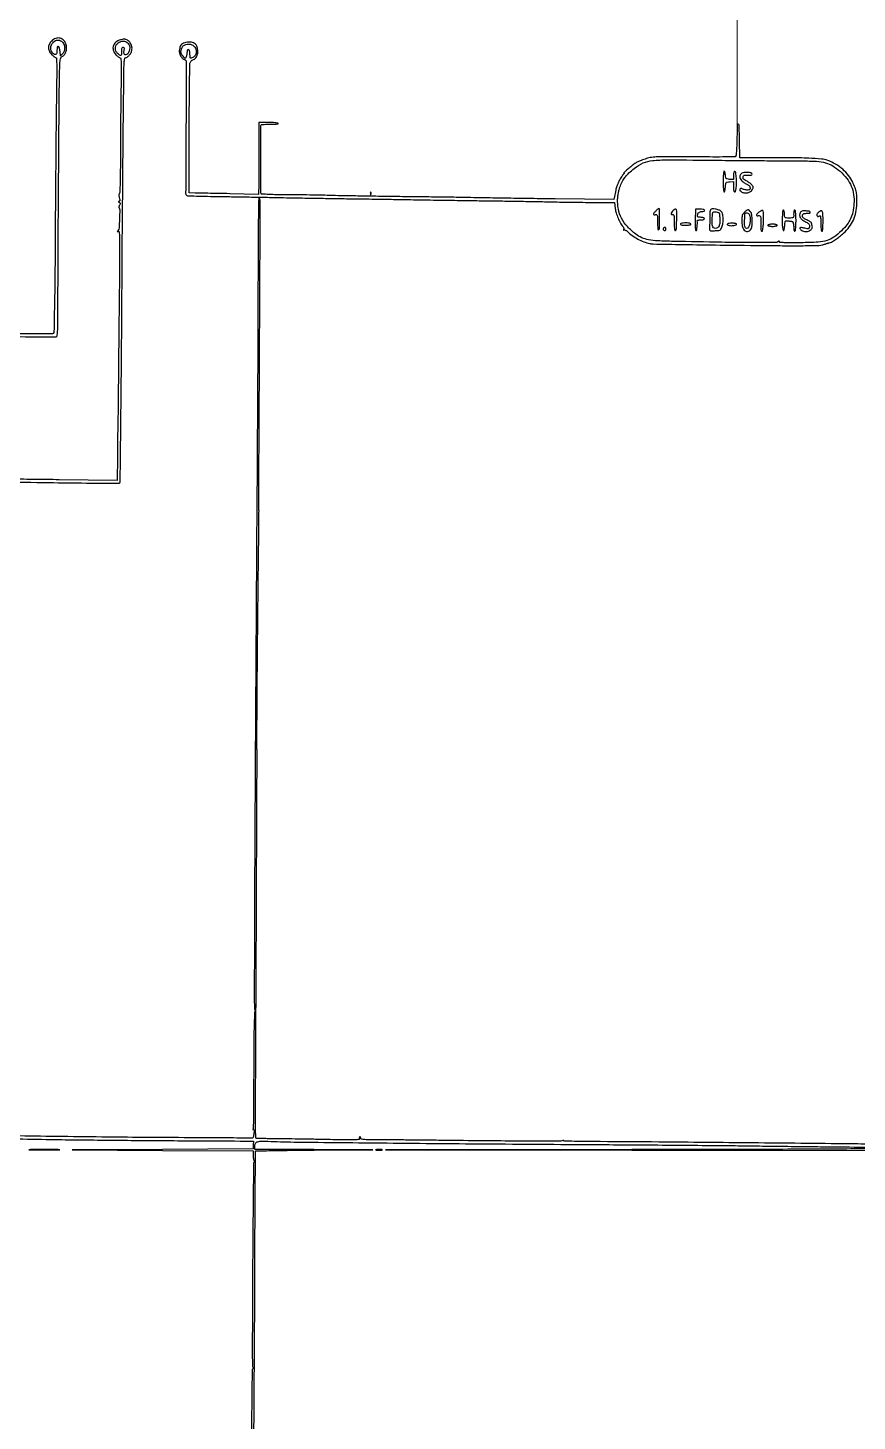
# Model space of a CAD drawing. Header units: millimetres. Extents: x 2712 to 3553, y 1367 to 1961.
# Drawn here: x 3042.1 to 3155.6, y 1588.8 to 1779.6 of the extents above; entities that cross this region are included whole.
import ezdxf

# ---------------------------------------------------------------- set-up
doc = ezdxf.new("R2010")
doc.units = ezdxf.units.MM

msp = doc.modelspace()

# ---------------------------------------------------------------- linework, layer by layer
at = {"lineweight": 15}
msp.add_line((3139.2, 1766.36), (3139.2, 1912.49), dxfattribs=at)
for points in [[(3157.65, 1626.74, 0.005226), (3154.56, 1626.8, 0.000148), (3141.27, 1626.93, 0.000324), (3128.48, 1627.05, 0.001201), (3120.42, 1627.1, -0.002182), (3118.52, 1627.11, -0.003637), (3116.92, 1627.14, -0.000533), (3115.51, 1627.18, -0.405681), (3115.47, 1627.23, 0.163074), (3115.45, 1627.27, 0.190709), (3115.42, 1627.28, 0.123978), (3115.38, 1627.28, 0.057648), (3115.32, 1627.25, -0.139073), (3115.06, 1627.18, -0.000257), (3110.48, 1627.18, -0.001989), (3105.61, 1627.2, -0.001656), (3100.43, 1627.26, 0.000923), (3098.29, 1627.28, 0.000627), (3095.85, 1627.31, 0.000632), (3093.49, 1627.33, 0.001268), (3091.63, 1627.33, -0.001545), (3089.43, 1627.34, -0.011672), (3088.39, 1627.37, -0.016566), (3087.78, 1627.43, -0.379457), (3087.68, 1627.55, 0.064132), (3087.67, 1627.63, 0.081911), (3087.64, 1627.69, 0.098661), (3087.59, 1627.74, 0.149687), (3087.54, 1627.75, 0.196787), (3087.49, 1627.74, 0.143828), (3087.47, 1627.69, 0.094997), (3087.46, 1627.62, 0.052485), (3087.49, 1627.53, -0.490265), (3087.41, 1627.4, -0.02121), (3086.79, 1627.35, -0.010827), (3085.62, 1627.34, -0.001021), (3082.74, 1627.39, 0.000404), (3080.73, 1627.43, 0.000382), (3078.68, 1627.46, 0.00038), (3076.87, 1627.48, 0.001341), (3075.7, 1627.5, -0.002051), (3074.85, 1627.51, -0.00311), (3074.1, 1627.53, -0.001181), (3073.46, 1627.55, -0.075689), (3073.35, 1627.57, -0.307953), (3073.29, 1627.65, -0.002572), (3073.26, 1628.56, -0.006853), (3073.24, 1629.71, -0.002757), (3073.24, 1631.28, 0.000894), (3073.26, 1633.68, 0.000068), (3073.29, 1640.15, 0.000094), (3073.33, 1647.87, 0.000071), (3073.37, 1656.33, -0.000026), (3073.4, 1664.62, -0.000039), (3073.43, 1671.82, -0.000014), (3073.46, 1678.04, -0.001004), (3073.47, 1679.06, 0.002231), (3073.47, 1679.61, 0.002459), (3073.47, 1680.14, 0.002287), (3073.46, 1680.6, 0.012537), (3073.45, 1680.84, -0.019255), (3073.43, 1681.54, -0.000086), (3073.48, 1688.96, -0.000443), (3073.55, 1696.97, -0.000367), (3073.64, 1705.5, 0.000094), (3073.68, 1708.57, 0.000152), (3073.7, 1711.17, 0.000017), (3073.73, 1713.5, 0.01376), (3073.72, 1713.62, -0.011312), (3073.7, 1714.62, -0.000678), (3073.71, 1717.64, -0.000695), (3073.73, 1722.13, -0.000167), (3073.77, 1729.58, 0.000317), (3073.82, 1738.74, 0.000383), (3073.86, 1747.33, 0.000079), (3073.89, 1755.26, 0.015645), (3073.87, 1756.05, 0.044553), (3073.85, 1756.15, 0.062137), (3073.82, 1756.23, 0.079223), (3073.78, 1756.28, 0.194645), (3073.74, 1756.3, 0.407835), (3073.69, 1756.26, 0.000323), (3073.65, 1754.41, 0.002831), (3073.62, 1752.33, 0.001697), (3073.6, 1749.85, -0.000004), (3073.59, 1745.12, -0.000017), (3073.58, 1742.37, -0.000022), (3073.58, 1740, -0.00001), (3073.57, 1736.92, -0.000651), (3073.56, 1735.07, -0.000116), (3073.54, 1731.62, -0.000125), (3073.52, 1727.57, -0.000113), (3073.49, 1723.38, 0.000059), (3073.3, 1693.75, 0.00019), (3073.18, 1674, 0.000154), (3073.11, 1659.95, 0.00311), (3073.11, 1655.69, -0.002615), (3073.11, 1654.73, -0.000666), (3073.11, 1653.17, -0.000679), (3073.09, 1651.4, -0.000688), (3073.08, 1649.63, 0.002406), (3073.06, 1647.78, 0.00581), (3073.08, 1646.42, 0.002703), (3073.11, 1645.35, 0.163591), (3073.17, 1645.18, -0.04089), (3073.22, 1645.11, -0.101746), (3073.24, 1645.05, -0.208068), (3073.23, 1645.01, -0.218921), (3073.19, 1645, 0.395966), (3073.14, 1644.95, 0.001999), (3073.1, 1644.19, 0.00707), (3073.06, 1643.31, 0.004247), (3073.04, 1642.26, 0.000282), (3073.01, 1638.96, 0.000615), (3073, 1636.44, 0.00074), (3072.99, 1634.23, 0.00069), (3072.98, 1631.97, -0.002311), (3072.98, 1630.82, -0.00363), (3072.96, 1629.83, -0.000999), (3072.94, 1628.97, -0.132233), (3072.91, 1628.87, 0.076656), (3072.89, 1628.83, 0.154062), (3072.89, 1628.79, 0.186345), (3072.92, 1628.76, 0.118038), (3072.96, 1628.75, -0.422433), (3073.06, 1628.65, -0.025998), (3073.02, 1628.18, -0.02505), (3072.93, 1627.71, -0.328169), (3072.8, 1627.6, -0.018872), (3072.53, 1627.59, -0.000053), (3068.89, 1627.61, -0.000269), (3064.31, 1627.64, -0.000098), (3057.82, 1627.68, -0.000953), (3052.19, 1627.73, -0.000711), (3045.98, 1627.81, -0.00071), (3040.2, 1627.89, -0.001904)], [(3038.77, 1737.36, 0.0002), (3044.78, 1737.32, 0.010497), (3045.94, 1737.34, 0.361491), (3046.08, 1737.47, 0.022807), (3046.15, 1738.06, 0.01195), (3046.18, 1739.17, 0.001141), (3046.2, 1741.87, -0.000595), (3046.23, 1750.1, -0.000337), (3046.3, 1760.07, -0.000202), (3046.37, 1769.63, -0.003313), (3046.41, 1772.83, -0.001784), (3046.46, 1774.58, -0.023868), (3046.51, 1775.23, -0.077195), (3046.6, 1775.55, -0.198714), (3046.77, 1775.71, 0.141693), (3047.07, 1775.93, 0.078694), (3047.29, 1776.33, 0.07202), (3047.39, 1776.82, 0.08046), (3047.33, 1777.3, 0.111083), (3047.02, 1777.89, 0.150525), (3046.51, 1778.21, 0.1511), (3045.9, 1778.19, 0.112167), (3045.34, 1777.83, 0.083946), (3045.01, 1777.37, 0.116589), (3044.9, 1776.89, 0.117052), (3045.03, 1776.4, 0.085075), (3045.36, 1775.96, 0.014615), (3045.54, 1775.8, 0.018989), (3045.72, 1775.66, 0.016909), (3045.87, 1775.56, 0.138201), (3045.95, 1775.54, -0.408739), (3046.01, 1775.48, -0.001653), (3046.03, 1774.36, -0.005534), (3046.03, 1772.94, -0.002096), (3046, 1770.95, 0.001815), (3045.97, 1768.42, 0.000414), (3045.92, 1764.14, 0.000429), (3045.88, 1759.21, 0.000417), (3045.84, 1754.24, -0.000645), (3045.79, 1746.48, -0.002439), (3045.72, 1741.63, -0.000609), (3045.65, 1738.03, -0.193768), (3045.54, 1737.78, -0.199684), (3045.4, 1737.72, -0.000074), (3039.6, 1737.74, -0.001345)], [(3038.37, 1717.47, 0.000898), (3044.93, 1717.36, 0.001824), (3050.09, 1717.3, 0.000175), (3054.51, 1717.27, 0.267331), (3054.65, 1717.34, 0.13095), (3054.72, 1717.58, 0.000065), (3054.81, 1725.54, 0.000926), (3054.9, 1734.21, 0.000624), (3054.97, 1744.12, -0.000434), (3055.01, 1750.91, -0.000323), (3055.08, 1758.41, -0.000313), (3055.15, 1766.18, -0.000333), (3055.23, 1773.8, -0.00474), (3055.25, 1774.67, -0.021876), (3055.29, 1775.17, -0.034361), (3055.34, 1775.47, -0.341292), (3055.44, 1775.54, 0.116591), (3055.53, 1775.56, 0.028367), (3055.67, 1775.64, 0.027551), (3055.83, 1775.76, 0.024384), (3055.97, 1775.89, 0.105163), (3056.25, 1776.32, 0.09733), (3056.34, 1776.84, 0.097077), (3056.23, 1777.35, 0.103992), (3055.93, 1777.77, 0.032547), (3055.7, 1777.96, 0.085576), (3055.51, 1778.05, 0.081056), (3055.29, 1778.08, 0.027118), (3054.97, 1778.04, 0.105368), (3054.24, 1777.76, 0.154568), (3053.81, 1777.24, 0.165201), (3053.77, 1776.58, 0.123214), (3054.13, 1775.95, 0.022161), (3054.3, 1775.79, 0.026252), (3054.46, 1775.66, 0.026529), (3054.62, 1775.57, 0.127461), (3054.71, 1775.54, -0.394998), (3054.82, 1775.44, -0.009651), (3054.85, 1774.72, -0.00961), (3054.86, 1773.56, -0.001557), (3054.83, 1771.3, 0.001393), (3054.8, 1769.32, 0.000719), (3054.78, 1766.84, 0.000715), (3054.76, 1764.3, 0.001083), (3054.75, 1762.08, -0.002334), (3054.74, 1760.11, -0.004084), (3054.71, 1758.48, -0.001103), (3054.66, 1757.09, -0.166786), (3054.61, 1756.94, 0.122407), (3054.56, 1756.84, 0.050344), (3054.55, 1756.7, 0.042227), (3054.56, 1756.52, 0.028709), (3054.61, 1756.33, -0.018321), (3054.66, 1756.11, -0.072794), (3054.67, 1755.98, -0.162395), (3054.63, 1755.9, -0.210328), (3054.57, 1755.87, 0.061031), (3054.51, 1755.86, 0.396438), (3054.49, 1755.84, 0.181814), (3054.51, 1755.8, 0.022719), (3054.59, 1755.75, -0.08046), (3054.68, 1755.67, -0.147356), (3054.71, 1755.59, -0.112165), (3054.7, 1755.49, -0.036072), (3054.63, 1755.34, 0.030731), (3054.58, 1755.23, 0.041728), (3054.55, 1755.12, 0.047789), (3054.54, 1755.03, 0.201691), (3054.56, 1754.98, -0.203762), (3054.66, 1754.72, -0.005348), (3054.63, 1753.47, -0.006351), (3054.56, 1752.23, -0.154982), (3054.44, 1751.91, 0.005351), (3054.34, 1751.79, 0.164627), (3054.33, 1751.75, 0.56596), (3054.34, 1751.74, 0.014538), (3054.43, 1751.79, -0.473498), (3054.54, 1751.76, -0.067897), (3054.6, 1751.5, -0.015259), (3054.62, 1750.88, -0.000869), (3054.64, 1748.96, -0.004313), (3054.64, 1747.32, -0.000059), (3054.53, 1737.33, -0.000074), (3054.43, 1727.48, -0.003367), (3054.4, 1725.45, 0.002516), (3054.38, 1724.69, 0.000694), (3054.37, 1723.5, 0.000701), (3054.35, 1722.16, 0.000733), (3054.35, 1720.83), (3054.33, 1717.64), (3046.38, 1717.75, 0.000189), (3043.13, 1717.79, 0.000197), (3039.92, 1717.83, 0.000189)], [(3039.48, 1627.51, -0.000197), (3044.57, 1627.41, 0.002853), (3048.04, 1627.36, 0.000293), (3056.24, 1627.28, 0.000401), (3064.71, 1627.22, 0.000893), (3071.17, 1627.19), (3072.97, 1627.18), (3072.95, 1626.65), (3072.93, 1626.12), (3060.53, 1626.04), (3048.13, 1625.97), (3060.53, 1625.9), (3072.93, 1625.83), (3072.93, 1625.26, 0.01645), (3072.93, 1625.03, 0.01868), (3072.96, 1624.81, 0.018184), (3072.99, 1624.63, 0.091192), (3073.03, 1624.53, -0.064003), (3073.06, 1624.47, -0.069726), (3073.07, 1624.39, -0.078629), (3073.07, 1624.33, -0.129315), (3073.04, 1624.28, 0.196198), (3072.98, 1624.15, 0.000031), (3072.9, 1615.98, 0.000744), (3072.84, 1608.82, 0.004256), (3072.84, 1605.02, -0.000471), (3072.84, 1604.68, -0.00056), (3072.85, 1604.36, -0.000484), (3072.85, 1604.08, -0.003641), (3072.85, 1603.96, -0.000069), (3072.84, 1603.79, -0.000001), (3072.83, 1602.74, -0.000002), (3072.82, 1601.52, -0.000002), (3072.8, 1600.11, 0.00321), (3072.8, 1598.7, 0.004841), (3072.81, 1597.47, 0.002029), (3072.84, 1596.42, 0.107095), (3072.88, 1596.22, -0.036646), (3072.93, 1596.12, -0.093293), (3072.94, 1596.04, -0.173963), (3072.91, 1595.99, -0.207674), (3072.87, 1595.97, 0.407236), (3072.8, 1595.91, 0.00063), (3072.76, 1594.14, 0.003514), (3072.73, 1591.97, 0.001449), (3072.72, 1589.03, -0.000203), (3072.72, 1586.04, -0.000159)], [(3029.33, 1595.51, 0.000011), (3029.46, 1605.79, 0.000281)], [(3158.44, 1626.12, -0.000034), (3150.01, 1626.07, -0.000778), (3139.62, 1626.03, -0.000276), (3124.77, 1626.01), (3091.03, 1625.97), (3124.77, 1625.94), (3158.51, 1625.9)], [(3073, 1581.2, -0.000205), (3073.04, 1588.13, -0.000267), (3073.08, 1594.48, 0.000119), (3073.12, 1600.18, 0.000178), (3073.15, 1605.16, 0.000071), (3073.17, 1609.43, 0.004014), (3073.17, 1610.23, -0.003907), (3073.16, 1612.52, -0.000306), (3073.2, 1618.62, -0.000059), (3073.24, 1625.35, -0.026236), (3073.27, 1625.79, -0.376586), (3073.32, 1625.84, -0.000171), (3075.63, 1625.88, -0.002055), (3078.22, 1625.92, -0.001235), (3081.3, 1625.94), (3089.31, 1625.98), (3081.23, 1626.01), (3073.14, 1626.04), (3073.14, 1626.45, -0.13049), (3073.25, 1626.87, -0.202251), (3073.54, 1627.09, -0.066594), (3074.16, 1627.17, -0.00612), (3075.73, 1627.13, 0.006547), (3079.46, 1627.04, 0.000306), (3092.08, 1626.91, 0.000528), (3106.53, 1626.79, 0.00046), (3121.67, 1626.69, -0.00035), (3126.45, 1626.66, -0.000297), (3131.5, 1626.62, -0.000299), (3136.11, 1626.58, -0.000837), (3139.34, 1626.55, 0.000242), (3142.25, 1626.51, 0.000145), (3145.71, 1626.47, 0.000145), (3149.16, 1626.43, 0.000251), (3152.02, 1626.4, -0.00009), (3157.13, 1626.35, -0.005863)]]:
    msp.add_lwpolyline(points, format="xyb")
for points in [[(3045.52, 1777.63, -0.142434), (3046.02, 1777.93, -0.172536), (3046.55, 1777.88, -0.161851), (3046.96, 1777.5, -0.124696), (3047.12, 1776.9, -0.046166), (3047.1, 1776.68, -0.038108), (3047.04, 1776.46, -0.039103), (3046.95, 1776.26, -0.059949), (3046.84, 1776.1), (3046.56, 1775.79), (3046.49, 1776.4, 0.032832), (3046.4, 1776.91, 0.25355), (3046.24, 1777.08, 0.460464), (3046.1, 1777, 0.043758), (3046.06, 1776.55, -0.03637), (3046.03, 1776.16, -0.228397), (3045.92, 1776, -0.27364), (3045.75, 1776, -0.048627), (3045.47, 1776.21, -0.127199), (3045.27, 1776.5, -0.09115), (3045.22, 1776.89, -0.085875), (3045.3, 1777.3, -0.094553)], [(3054.35, 1777.49, -0.141453), (3054.86, 1777.79, -0.150868), (3055.43, 1777.76, -0.156173), (3055.87, 1777.42, -0.152843), (3056.04, 1776.89, -0.087474), (3055.96, 1776.47, -0.08324), (3055.75, 1776.1, -0.138616), (3055.5, 1775.92, -0.347482), (3055.31, 1775.99, -0.089191), (3055.27, 1776.09, -0.035657), (3055.24, 1776.24, -0.033863), (3055.24, 1776.41, -0.036262), (3055.27, 1776.58, 0.026148), (3055.3, 1776.77, 0.11344), (3055.28, 1776.88, 0.198657), (3055.22, 1776.94, 0.109697), (3055.12, 1776.97, 0.159774), (3055.02, 1776.93, 0.141174), (3054.95, 1776.84, 0.074516), (3054.91, 1776.67, 0.019641), (3054.9, 1776.4, -0.017096), (3054.88, 1775.98, -0.266687), (3054.81, 1775.86, -0.291872), (3054.67, 1775.88, -0.019549), (3054.37, 1776.14, -0.089754), (3054.14, 1776.45, -0.111412), (3054.06, 1776.8, -0.109231), (3054.13, 1777.16, -0.083625)], [(3062.94, 1775.88, 0.042728), (3063.04, 1775.7, 0.038756), (3063.17, 1775.53, 0.040951), (3063.31, 1775.4, 0.090978), (3063.44, 1775.33, -0.047264), (3063.55, 1775.28, -0.053715), (3063.65, 1775.22, -0.061372), (3063.72, 1775.14, -0.143082), (3063.74, 1775.07, -0.012267), (3063.76, 1774.44, -0.000037), (3063.73, 1766.29, -0.000051), (3063.71, 1758.25, -0.008714), (3063.69, 1757.39, 0.013024), (3063.68, 1757.01, 0.074554), (3063.72, 1756.81, 0.156082), (3063.79, 1756.7, 0.123561), (3063.93, 1756.65, 0.03092), (3064.13, 1756.63, 0.000343), (3065.5, 1756.6, 0.001068), (3067.09, 1756.56, 0.000695), (3068.91, 1756.53, -0.000354), (3070.97, 1756.5, -0.00026), (3073.26, 1756.46, -0.000262), (3075.42, 1756.42, -0.000585), (3077.06, 1756.38, 0.001005), (3078.77, 1756.35, 0.000369), (3081.19, 1756.31, 0.000366), (3083.83, 1756.27, 0.000439), (3086.32, 1756.23, -0.000258), (3088.83, 1756.2, -0.000208), (3091.52, 1756.16, -0.00021), (3094, 1756.12, -0.00054), (3095.8, 1756.09, 0.000544), (3097.61, 1756.06, 0.000205), (3100.15, 1756.02, 0.000203), (3102.91, 1755.98, 0.000247), (3105.49, 1755.95, -0.000486), (3108.01, 1755.91, -0.000465), (3110.56, 1755.87, -0.00046), (3112.82, 1755.83, -0.001667), (3114.25, 1755.8, 0.002048), (3115.49, 1755.77, 0.001196), (3116.97, 1755.75, 0.001196), (3118.45, 1755.74, 0.002029), (3119.69, 1755.73), (3122.41, 1755.73), (3122.51, 1754.9, 0.044148), (3122.63, 1754.28, 0.027408), (3122.89, 1753.57, 0.027562), (3123.21, 1752.91, 0.052519), (3123.55, 1752.43, -0.057123), (3123.62, 1752.32, -0.061681), (3123.67, 1752.21, -0.06958), (3123.68, 1752.1, -0.13071), (3123.65, 1752.01, 0.024631), (3123.61, 1751.94, 0.271905), (3123.62, 1751.91, 0.361199), (3123.64, 1751.91, 0.032769), (3123.7, 1751.94, -0.160952), (3123.79, 1751.96, -0.066324), (3123.9, 1751.93, -0.056221), (3124.02, 1751.87, -0.046018), (3124.13, 1751.78, 0.031208), (3124.84, 1751.19, 0.033112), (3125.6, 1750.71, 0.034003), (3126.4, 1750.34, 0.037266), (3127.22, 1750.09, 0.049639), (3127.69, 1750.04, 0.000333), (3131.8, 1749.97, 0.001176), (3136.85, 1749.89, 0.000524), (3143.5, 1749.82, 0.001454), (3146.57, 1749.8, 0.003797), (3148.77, 1749.81, 0.002443), (3150.43, 1749.84, 0.07206), (3150.84, 1749.91, -0.000055), (3151.03, 1749.97, -0.000052), (3151.23, 1750.03, -0.000052), (3151.41, 1750.09, -0.000183), (3151.52, 1750.12, -0.006363), (3151.61, 1750.15, -0.007039), (3151.69, 1750.17, -0.006587), (3151.77, 1750.19, -0.035638), (3151.81, 1750.2, 0.11039), (3152.11, 1750.29, 0.016913), (3152.64, 1750.63, 0.019023), (3153.22, 1751.05, 0.019568), (3153.77, 1751.52, 0.045004), (3154.55, 1752.38, 0.054985), (3155.1, 1753.32, 0.054589), (3155.44, 1754.37, 0.043412), (3155.59, 1755.54, 0.017412), (3155.58, 1756.43, 0.039014), (3155.51, 1757.1, 0.040424), (3155.33, 1757.73, 0.020028), (3155.01, 1758.5, 0.059083), (3154.45, 1759.41, 0.045734), (3153.64, 1760.26, 0.044299), (3152.66, 1760.97, 0.046609), (3151.59, 1761.48, 0.068169), (3150.74, 1761.67, 0.010153), (3148.99, 1761.78, 0.008097), (3146.41, 1761.84, 0.002375), (3142.44, 1761.85), (3139.56, 1761.85), (3139.52, 1764.17, 0.002007), (3139.47, 1766.3, 0.343644), (3139.34, 1766.46, 0.472673), (3139.2, 1766.36, 0.002066), (3139.16, 1764.25, -0.005777), (3139.13, 1763.41, -0.009475), (3139.09, 1762.69, -0.00427), (3139.03, 1762.09, -0.234384), (3138.98, 1762, -0.137197), (3138.86, 1761.97, -0.000416), (3137.23, 1761.95, -0.002348), (3135.4, 1761.95, -0.001461), (3133.24, 1761.96, 0.001039), (3129.8, 1761.99, 0.010132), (3128.34, 1761.96, 0.024545), (3127.46, 1761.89, 0.043798), (3126.76, 1761.73, 0.010309), (3126.05, 1761.49, 0.030496), (3125.58, 1761.28, 0.035913), (3125.18, 1761.04, 0.019357), (3124.73, 1760.69, 0.000058), (3124.51, 1760.51, 0.000045), (3124.28, 1760.32, 0.000045), (3124.06, 1760.14, 0.000108), (3123.9, 1760, 0.016893), (3123.78, 1759.89, 0.038906), (3123.7, 1759.8, 0.085393), (3123.67, 1759.74, 0.503246), (3123.68, 1759.72, -0.149756), (3123.72, 1759.71, -0.335796), (3123.72, 1759.69, -0.128185), (3123.7, 1759.65, -0.033356), (3123.65, 1759.61, 0.085303), (3123.57, 1759.54, 0.010993), (3123.43, 1759.34, 0.012574), (3123.27, 1759.1, 0.010188), (3123.11, 1758.83, 0.021278), (3122.89, 1758.38, 0.027821), (3122.72, 1757.95, 0.019787), (3122.57, 1757.4, 0.005412), (3122.38, 1756.53), (3122.29, 1756.12), (3114.28, 1756.21, -0.000341), (3111.01, 1756.25, -0.000362), (3107.81, 1756.3, -0.000344), (3105.05, 1756.34, -0.001681), (3103.5, 1756.37, 0.00172), (3101.98, 1756.4, 0.000416), (3099.48, 1756.44, 0.000426), (3096.61, 1756.48, 0.000424), (3093.73, 1756.51, -0.000665), (3090.84, 1756.55, -0.000649), (3087.92, 1756.59, -0.000639), (3085.36, 1756.64, -0.002426), (3083.76, 1756.67, 0.00212), (3082.37, 1756.71, 0.001147), (3080.67, 1756.74, 0.001143), (3078.93, 1756.76, 0.001803), (3077.44, 1756.77, -0.003609), (3076.15, 1756.78, -0.005977), (3075.07, 1756.82, -0.001707), (3074.13, 1756.86, -0.246957), (3074.04, 1756.91, -0.138837), (3073.96, 1757.19, -0.000295), (3073.96, 1761.67, -0.00022), (3073.96, 1766.17, -0.198833), (3074.04, 1766.37, -0.178644), (3074.11, 1766.4, -0.005775), (3074.44, 1766.42, -0.010452), (3074.83, 1766.44, -0.006996), (3075.28, 1766.44, 0.009406), (3075.74, 1766.44, 0.021101), (3076.09, 1766.46, 0.022934), (3076.33, 1766.5, 0.522278), (3076.35, 1766.55, 0.224851), (3076.27, 1766.6, 0.009345), (3075.92, 1766.64, 0.014629), (3075.49, 1766.67, 0.0097), (3074.99, 1766.68), (3073.71, 1766.68), (3073.7, 1766.23, 0.002), (3073.69, 1764.84, 0.000698), (3073.69, 1762.84, 0.000385), (3073.69, 1760.82, 0.008125), (3073.7, 1760.22, -0.007041), (3073.7, 1759.91, -0.001732), (3073.7, 1759.4, -0.001773), (3073.7, 1758.82, -0.001772), (3073.69, 1758.24), (3073.67, 1756.83), (3069.73, 1756.92, 0.000396), (3068.17, 1756.95, 0.000495), (3066.71, 1756.98, 0.000398), (3065.49, 1757.01, 0.003855), (3064.98, 1757.01), (3064.15, 1757.02), (3064.18, 1765.72, -0.000714), (3064.19, 1769.09, -0.001121), (3064.22, 1771.98, -0.000272), (3064.25, 1774.51, -0.04433), (3064.27, 1774.79, -0.07193), (3064.33, 1774.95, -0.069866), (3064.43, 1775.09, -0.066073), (3064.57, 1775.2, -0.054138), (3064.74, 1775.28, 0.104308), (3064.99, 1775.43, 0.077385), (3065.18, 1775.68, 0.071114), (3065.31, 1776.01, 0.065468), (3065.34, 1776.36, 0.014171), (3065.32, 1776.77, 0.053787), (3065.27, 1777.01, 0.074304), (3065.18, 1777.2, 0.045619), (3065.02, 1777.39, 0.164065), (3064.48, 1777.66, 0.09061), (3063.73, 1777.63, 0.100009), (3063.1, 1777.34, 0.240895), (3062.88, 1776.9, -0.026653), (3062.87, 1776.81, -0.015691), (3062.86, 1776.71, -0.015672), (3062.84, 1776.6, -0.025735), (3062.81, 1776.52, 0.105908), (3062.8, 1776.41, 0.028345), (3062.82, 1776.25, 0.027404), (3062.87, 1776.06, 0.025262)], [(3063.15, 1776.87, -0.123853), (3063.36, 1777.17, -0.100256), (3063.71, 1777.36, -0.092269), (3064.12, 1777.42, -0.086434), (3064.54, 1777.32, -0.150662), (3064.95, 1776.98, -0.129449), (3065.13, 1776.45, -0.134892), (3065.01, 1775.91, -0.168218), (3064.65, 1775.56, -0.022149), (3064.44, 1775.48, -0.231045), (3064.35, 1775.49, -0.222782), (3064.31, 1775.57, -0.020613), (3064.29, 1775.79, 0.006198), (3064.26, 1776.25, 0.050034), (3064.23, 1776.46, 0.122227), (3064.16, 1776.58, 0.124019), (3064.05, 1776.65, 0.196743), (3063.98, 1776.64, 0.155481), (3063.92, 1776.58, 0.086591), (3063.88, 1776.47, 0.03256), (3063.87, 1776.3, -0.02075), (3063.85, 1776.13, -0.015667), (3063.83, 1775.94, -0.015912), (3063.79, 1775.76, -0.034985), (3063.75, 1775.63, -0.045096), (3063.68, 1775.49, -0.339699), (3063.61, 1775.46, -0.144579), (3063.53, 1775.52, -0.009157), (3063.33, 1775.75, -0.03115), (3063.13, 1776.05, -0.095927), (3063.04, 1776.29, -0.09783), (3063.05, 1776.53, -0.033178)], [(3123.21, 1758.02, -0.027804), (3123.54, 1758.71, -0.045681), (3123.9, 1759.25, -0.040064), (3124.38, 1759.76, -0.01641), (3125.11, 1760.37, -0.058854), (3126.34, 1761.13, -0.083768), (3127.58, 1761.46, -0.025861), (3129.65, 1761.56, -0.001227), (3136.63, 1761.5, 0.00026), (3140.29, 1761.47, 0.000308), (3143.75, 1761.44, 0.000267), (3146.67, 1761.42, 0.001981), (3148.05, 1761.41, -0.013665), (3150.07, 1761.36, -0.052886), (3151.31, 1761.16, -0.072261), (3152.27, 1760.74, -0.041944), (3153.28, 1759.99, -0.047778), (3154.2, 1759.01, -0.06364), (3154.82, 1757.96, -0.065385), (3155.14, 1756.8, -0.054281), (3155.19, 1755.53, -0.034394), (3155.03, 1754.41, -0.055664), (3154.72, 1753.5, -0.056155), (3154.23, 1752.68, -0.035719), (3153.48, 1751.86, -0.034903), (3152.42, 1750.96, -0.085934), (3151.5, 1750.5, -0.058241), (3150.29, 1750.29, -0.00977), (3147.92, 1750.21, -0.002803), (3146.51, 1750.2, -0.011077), (3145.63, 1750.21, -0.008772), (3145.04, 1750.25, -0.3924), (3144.97, 1750.33, 0.07801), (3144.96, 1750.4, 0.321254), (3144.92, 1750.42, 0.15617), (3144.87, 1750.41, 0.022273), (3144.77, 1750.33, -0.174918), (3144.47, 1750.22, -0.00093), (3141.29, 1750.23, -0.003022), (3137.04, 1750.27, -0.000883), (3130.5, 1750.39, -0.007712), (3128.31, 1750.46, -0.035037), (3127.05, 1750.61, -0.057372), (3126.14, 1750.9, -0.053186), (3125.3, 1751.39, -0.050113), (3124.17, 1752.41, -0.0657), (3123.37, 1753.55, -0.068981), (3122.93, 1754.81, -0.063377), (3122.83, 1756.18, -0.020816), (3122.87, 1756.65, -0.018043), (3122.95, 1757.14, -0.018416), (3123.07, 1757.61, -0.025566)], [(3137.41, 1757.16, 0.307836), (3137.46, 1757.19, 0.029747), (3137.51, 1757.36, 0.029682), (3137.56, 1757.58, 0.01864), (3137.58, 1757.83, -0.01303), (3137.62, 1758.27, -0.14075), (3137.69, 1758.43, -0.1806), (3137.83, 1758.51, -0.024505), (3138.16, 1758.56), (3138.7, 1758.6), (3138.7, 1757.88, 0.022784), (3138.72, 1757.37, 0.217212), (3138.83, 1757.18, 0.502978), (3138.95, 1757.22, 0.036741), (3139.05, 1757.62, 0.042798), (3139.12, 1758.26, 0.022317), (3139.09, 1759.05, 0.013849), (3139.01, 1759.81, 0.287576), (3138.87, 1759.97, 0.257024), (3138.8, 1759.96, 0.140947), (3138.74, 1759.88, 0.063231), (3138.71, 1759.71, 0.017675), (3138.7, 1759.44), (3138.7, 1758.85), (3138.16, 1758.89, -0.023163), (3137.84, 1758.94, -0.153741), (3137.7, 1759.01, -0.153741), (3137.62, 1759.15, -0.023163), (3137.58, 1759.47, 0.02345), (3137.56, 1759.68, 0.036364), (3137.51, 1759.85, 0.040858), (3137.46, 1759.97, 0.278294), (3137.4, 1760.01, 0.37714), (3137.35, 1759.96, 0.008631), (3137.31, 1759.59, 0.014794), (3137.28, 1759.13, 0.008629), (3137.27, 1758.58, 0.008573), (3137.28, 1758.03, 0.014988), (3137.31, 1757.57, 0.008947), (3137.35, 1757.21, 0.376622)], [(3139.84, 1757.15, 0.092126), (3140.23, 1757.03, 0.086072), (3140.64, 1757.05, 0.090897), (3141.01, 1757.21, 0.120391), (3141.25, 1757.47, 0.024328), (3141.37, 1757.7, 0.125315), (3141.39, 1757.84, 0.133814), (3141.34, 1757.97, 0.029247), (3141.19, 1758.15, 0.037381), (3141.05, 1758.28, 0.018164), (3140.86, 1758.43, 0.017904), (3140.64, 1758.57, 0.024619), (3140.44, 1758.68, -0.029387), (3140.22, 1758.8, -0.080376), (3140.08, 1758.92, -0.112207), (3140.01, 1759.05, -0.096354), (3140.01, 1759.21, -0.084552), (3140.06, 1759.37, -0.180855), (3140.15, 1759.45, -0.095652), (3140.32, 1759.48, -0.014635), (3140.67, 1759.47, 0.040233), (3141.13, 1759.48, 0.400397), (3141.24, 1759.61, 0.332758), (3141.12, 1759.76, 0.037991), (3140.65, 1759.84, 0.088508), (3139.97, 1759.78, 0.214848), (3139.59, 1759.46, 0.245439), (3139.6, 1759.01, 0.107196), (3140.01, 1758.54, 0.011926), (3140.21, 1758.4, 0.011423), (3140.41, 1758.27, 0.01143), (3140.6, 1758.17, 0.039735), (3140.73, 1758.11, -0.173686), (3140.89, 1757.98, -0.11052), (3140.97, 1757.74, -0.13417), (3140.93, 1757.52, -0.268526), (3140.8, 1757.43, -0.036061), (3140.54, 1757.42, -0.033839), (3140.28, 1757.45, -0.035661), (3140.05, 1757.51, -0.089156), (3139.89, 1757.6, 0.122551), (3139.78, 1757.65, 0.168362), (3139.66, 1757.64, 0.163112), (3139.58, 1757.55, 0.114235), (3139.55, 1757.42, 0.169148), (3139.57, 1757.37, 0.038508), (3139.64, 1757.3, 0.035653), (3139.73, 1757.22, 0.028168)], [(3089.06, 1756.85, 0.051402), (3089.08, 1756.92, 0.05415), (3089.08, 1757, 0.060344), (3089.07, 1757.07, 0.126455), (3089.04, 1757.12, 0.296942), (3089.01, 1757.13, 0.208169), (3088.99, 1757.1, 0.077125), (3088.97, 1757.03, 0.028489), (3088.97, 1756.93, 0.018894), (3088.98, 1756.83, 0.168741), (3089, 1756.78, 0.470617), (3089.02, 1756.79, 0.054073)], [(3128.01, 1754.06, -0.154814), (3128.16, 1754.06, -0.24198), (3128.25, 1753.96, -0.061173), (3128.29, 1753.7, -0.004535), (3128.29, 1753, 0.008947), (3128.3, 1752.52, 0.024876), (3128.33, 1752.19, 0.035604), (3128.37, 1751.98, 0.49755), (3128.44, 1751.96, 0.252799), (3128.55, 1752.16, 0.004568), (3128.58, 1753.46, 0.003956), (3128.58, 1754.76, 0.41207), (3128.46, 1754.88, 0.187005), (3128.31, 1754.82, 0.017533), (3128.04, 1754.55, 0.018018), (3127.78, 1754.26, 0.174007), (3127.72, 1754.1, 0.269609), (3127.74, 1754.07, 0.094964), (3127.81, 1754.04, 0.06268), (3127.9, 1754.04, 0.036034)], [(3130.36, 1754.07, -0.290696), (3130.47, 1754.05, -0.152524), (3130.53, 1753.93, -0.04424), (3130.57, 1753.64, -0.005833), (3130.57, 1753.02, 0.010669), (3130.58, 1752.57, 0.020544), (3130.61, 1752.2, 0.017109), (3130.66, 1751.93, 0.358675), (3130.72, 1751.88, 0.167194), (3130.77, 1751.9, 0.089996), (3130.82, 1751.96, 0.072456), (3130.85, 1752.04, 0.054894), (3130.87, 1752.13, -0.001546), (3130.87, 1752.29, -0.000185), (3130.89, 1752.63, -0.000221), (3130.91, 1753.03, -0.000181), (3130.93, 1753.46, 0.013888), (3130.95, 1754.3, 0.098217), (3130.87, 1754.71, 0.380138), (3130.69, 1754.79, 0.135909), (3130.44, 1754.63, 0.038669), (3130.23, 1754.38, 0.114808), (3130.15, 1754.17, 0.346992), (3130.21, 1754.07, 0.186992)], [(3133.56, 1751.88, 0.361481), (3133.65, 1751.96, 0.014821), (3133.71, 1752.38, 0.023686), (3133.75, 1752.84, 0.046516), (3133.72, 1753.2, -0.271708), (3133.74, 1753.24, -0.070252), (3133.81, 1753.28, -0.051757), (3133.91, 1753.31, -0.031904), (3134.03, 1753.33, 0.006374), (3134.41, 1753.35, 0.051937), (3134.59, 1753.38, 0.145779), (3134.67, 1753.44, 0.175856), (3134.7, 1753.52, 0.25201), (3134.67, 1753.58, 0.060985), (3134.58, 1753.63, 0.048074), (3134.44, 1753.66, 0.031402), (3134.28, 1753.68, -0.01843), (3133.94, 1753.7, -0.163207), (3133.8, 1753.77, -0.232059), (3133.76, 1753.88, -0.040149), (3133.8, 1754.13, -0.082275), (3133.86, 1754.27, -0.100808), (3133.97, 1754.37, -0.082825), (3134.12, 1754.44, -0.039374), (3134.33, 1754.48, 0.048157), (3134.68, 1754.55, 0.510714), (3134.73, 1754.67, 0.212071), (3134.54, 1754.78, 0.031927), (3134.1, 1754.81), (3133.49, 1754.81), (3133.45, 1753.35, 0.007079), (3133.45, 1752.72, 0.018132), (3133.46, 1752.26, 0.016231), (3133.5, 1751.94, 0.37436)], [(3135.5, 1751.87, 0.048685), (3135.54, 1751.86, 0.003528), (3135.65, 1751.86, 0.004912), (3135.78, 1751.86, 0.003696), (3135.92, 1751.86, 0.00927), (3136.55, 1751.87, 0.085767), (3136.82, 1751.92, 0.160347), (3136.98, 1752.06, 0.055076), (3137.11, 1752.33, 0.055295), (3137.25, 1752.91, 0.039422), (3137.27, 1753.58, 0.038834), (3137.2, 1754.18, 0.16165), (3137.02, 1754.49, 0.093415), (3136.68, 1754.69, 0.050632), (3136.21, 1754.82, 0.050885), (3135.76, 1754.84, 0.247442), (3135.55, 1754.72, 0.1312), (3135.47, 1754.45, 0.003764), (3135.44, 1753.23, 0.002089), (3135.42, 1751.97, 0.347004)], [(3135.82, 1754.14, -0.055649), (3135.85, 1754.31, -0.189298), (3135.92, 1754.4, -0.134086), (3136.05, 1754.44, -0.023291), (3136.31, 1754.42, -0.039233), (3136.59, 1754.37, -0.199167), (3136.72, 1754.28, -0.111479), (3136.78, 1754.09, -0.008789), (3136.81, 1753.56, -0.029676), (3136.81, 1752.93, -0.086357), (3136.71, 1752.5, -0.142303), (3136.5, 1752.26, -0.14969), (3136.21, 1752.17, -0.189512), (3135.95, 1752.27, -0.158456), (3135.81, 1752.53, -0.057611), (3135.76, 1753.06, -0.008187)], [(3140.06, 1752.06, 0.106178), (3140.31, 1751.82, 0.146329), (3140.61, 1751.75, 0.154536), (3140.89, 1751.85, 0.12196), (3141.1, 1752.1, 0.081718), (3141.23, 1752.6, 0.031456), (3141.26, 1753.32, 0.030274), (3141.2, 1754.02, 0.116915), (3141.04, 1754.42, 0.050083), (3140.84, 1754.65, 0.202279), (3140.67, 1754.71, 0.159335), (3140.48, 1754.64, 0.028669), (3140.19, 1754.38, 0.048582), (3140.01, 1754.17, 0.075883), (3139.9, 1753.95, 0.056079), (3139.85, 1753.66, 0.01605), (3139.84, 1753.21, 0.019747), (3139.85, 1752.84, 0.028045), (3139.89, 1752.51, 0.032234), (3139.96, 1752.24, 0.072877)], [(3140.26, 1754.13, -0.261446), (3140.35, 1754.28, -0.183662), (3140.54, 1754.3, -0.12841), (3140.76, 1754.19, -0.144959), (3140.89, 1753.99, -0.057057), (3140.98, 1753.37, -0.063253), (3140.92, 1752.76, -0.079948), (3140.75, 1752.32, -0.264112), (3140.48, 1752.17, -0.25261), (3140.34, 1752.25, -0.091847), (3140.25, 1752.46, -0.050482), (3140.21, 1752.83, -0.016351), (3140.22, 1753.38, 0.000249), (3140.23, 1753.61, 0.000275), (3140.24, 1753.84, 0.000255), (3140.25, 1754.03, 0.001422)], [(3142.12, 1753.92, -0.177128), (3142.29, 1753.9, -0.232287), (3142.39, 1753.78, -0.052328), (3142.43, 1753.44, -0.003474), (3142.43, 1752.48, 0.012988), (3142.43, 1752.14, 0.046274), (3142.46, 1751.92, 0.099631), (3142.51, 1751.8, 0.327804), (3142.59, 1751.78, 0.254807), (3142.67, 1751.86, 0.023522), (3142.72, 1752.15, 0.022252), (3142.77, 1752.55, 0.009257), (3142.8, 1753.1, 0.005934), (3142.82, 1754.18, 0.097437), (3142.76, 1754.53, 0.39288), (3142.59, 1754.61, 0.078374), (3142.26, 1754.45, 0.03302), (3141.96, 1754.21, 0.139872), (3141.85, 1754.01, 0.433798), (3141.91, 1753.91, 0.113859)], [(3145.4, 1752.24, 0.037825), (3145.48, 1751.9, 0.622827), (3145.57, 1751.88, 0.12526), (3145.65, 1752.1, 0.012896), (3145.71, 1752.67, -0.015214), (3145.75, 1753.03, -0.169329), (3145.81, 1753.16, -0.19726), (3145.94, 1753.21, -0.021806), (3146.25, 1753.19, -0.009554), (3146.44, 1753.17, -0.013175), (3146.62, 1753.14, -0.009791), (3146.76, 1753.11, -0.136384), (3146.81, 1753.08, -0.153663), (3146.85, 1753, -0.013144), (3146.9, 1752.75, -0.015706), (3146.93, 1752.43, -0.0097), (3146.95, 1752.05, 0.04314), (3146.96, 1751.93, 0.090559), (3147, 1751.85, 0.161899), (3147.05, 1751.81, 0.232185), (3147.1, 1751.81, 0.223141), (3147.16, 1751.9, 0.009844), (3147.21, 1752.27, 0.015011), (3147.24, 1752.72, 0.009907), (3147.25, 1753.24, 0.009907), (3147.24, 1753.76, 0.015011), (3147.21, 1754.21, 0.009844), (3147.16, 1754.58, 0.223141), (3147.1, 1754.66, 0.337976), (3147.02, 1754.65, 0.150638), (3146.96, 1754.55, 0.053063), (3146.93, 1754.31, 0.01312), (3146.93, 1753.92, -0.074621), (3146.92, 1753.74, -0.21268), (3146.84, 1753.65, -0.106614), (3146.68, 1753.6, -0.012923), (3146.31, 1753.59, -0.012311), (3145.9, 1753.6, -0.15335), (3145.76, 1753.66, -0.206125), (3145.69, 1753.78, -0.024952), (3145.68, 1754.09, 0.024735), (3145.67, 1754.28, 0.031547), (3145.64, 1754.46, 0.032857), (3145.6, 1754.59, 0.166714), (3145.55, 1754.66, 0.555154), (3145.44, 1754.6, 0.009358), (3145.37, 1753.79, 0.017126), (3145.35, 1752.93, 0.033099)], [(3147.92, 1751.99, 0.145396), (3148.41, 1751.75, 0.121817), (3148.98, 1751.8, 0.149753), (3149.39, 1752.1, 0.231934), (3149.47, 1752.51, -0.007456), (3149.44, 1752.63, -0.008045), (3149.41, 1752.75, -0.007665), (3149.39, 1752.86, -0.037836), (3149.39, 1752.92, 0.2377), (3149.36, 1752.97, 0.01388), (3149.19, 1753.08, 0.018603), (3148.98, 1753.2, 0.012417), (3148.74, 1753.33, -0.017963), (3148.41, 1753.5, -0.068795), (3148.23, 1753.63, -0.116942), (3148.14, 1753.77, -0.115739), (3148.13, 1753.93, -0.080685), (3148.18, 1754.08, -0.150938), (3148.26, 1754.18, -0.101895), (3148.41, 1754.22, -0.025401), (3148.67, 1754.24, 0.032178), (3149.11, 1754.26, 0.42968), (3149.2, 1754.38, 0.311187), (3149.07, 1754.51, 0.028778), (3148.61, 1754.56, 0.018616), (3148.28, 1754.57, 0.072566), (3148.07, 1754.54, 0.11272), (3147.93, 1754.46, 0.083691), (3147.83, 1754.32, 0.127527), (3147.75, 1753.99, 0.125088), (3147.84, 1753.66, 0.100037), (3148.1, 1753.35, 0.058718), (3148.52, 1753.1, -0.024321), (3148.79, 1752.96, -0.064077), (3148.97, 1752.83, -0.092268), (3149.07, 1752.69, -0.106882), (3149.1, 1752.53, -0.049342), (3149.07, 1752.26, -0.229742), (3148.98, 1752.14, -0.163115), (3148.8, 1752.11, -0.023238), (3148.44, 1752.19, 0.019813), (3148.02, 1752.29, 0.143028), (3147.81, 1752.27, 0.45881), (3147.78, 1752.17, 0.076978)], [(3150.19, 1753.83, 0.162542), (3150.24, 1753.81, 0.084822), (3150.31, 1753.81, 0.069519), (3150.39, 1753.84, 0.054425), (3150.46, 1753.89, -0.37749), (3150.55, 1753.89, -0.161061), (3150.6, 1753.78, -0.039943), (3150.63, 1753.5, -0.006104), (3150.64, 1752.93, 0.010812), (3150.65, 1752.46, 0.023224), (3150.68, 1752.1, 0.023559), (3150.73, 1751.85, 0.26117), (3150.79, 1751.77, 0.440482), (3150.87, 1751.81, 0.029728), (3150.91, 1752.08, 0.022021), (3150.94, 1752.5, 0.006489), (3150.95, 1753.16, 0.007901), (3150.94, 1754.14, 0.106197), (3150.85, 1754.49, 0.376375), (3150.67, 1754.57, 0.081528), (3150.35, 1754.39, 0.052531), (3150.19, 1754.25, 0.110624), (3150.11, 1754.1, 0.145197), (3150.11, 1753.96, 0.120451)], [(3129.1, 1751.98, 0.094876), (3129.22, 1751.9, 0.1934), (3129.33, 1751.89, 0.202875), (3129.41, 1751.97, 0.103624), (3129.43, 1752.1, 0.06085), (3129.42, 1752.18, 0.079459), (3129.39, 1752.25, 0.097386), (3129.35, 1752.3, 0.156819), (3129.3, 1752.31, 0.139398), (3129.18, 1752.28, 0.123736), (3129.09, 1752.19, 0.139481), (3129.06, 1752.07, 0.191124)], [(3132.14, 1752.6, 0.01751), (3132.41, 1752.61, 0.028496), (3132.64, 1752.64, 0.028023), (3132.81, 1752.68, 0.329933), (3132.85, 1752.73, 0.307387), (3132.78, 1752.84, 0.053062), (3132.54, 1752.9, 0.04391), (3132.2, 1752.93, 0.031132), (3131.82, 1752.9, 0.045693), (3131.47, 1752.82, 0.567094), (3131.45, 1752.72, 0.167894), (3131.66, 1752.62, 0.02399)], [(3138.09, 1752.57, 0.057256), (3138.4, 1752.54, 0.037147), (3138.75, 1752.58, 0.032899), (3139.05, 1752.66, 0.325719), (3139.12, 1752.76, 0.324053), (3139.09, 1752.81, 0.030707), (3138.94, 1752.84, 0.030093), (3138.73, 1752.87, 0.018545), (3138.48, 1752.88, 0.032735), (3138.08, 1752.86, 0.137013), (3137.86, 1752.76, 0.514392), (3137.87, 1752.66, 0.09228)], [(3144.04, 1752.45, 0.020945), (3144.29, 1752.46, 0.033738), (3144.49, 1752.5, 0.036969), (3144.64, 1752.54, 0.31052), (3144.68, 1752.6, 0.31052), (3144.64, 1752.65, 0.036969), (3144.49, 1752.7, 0.033738), (3144.29, 1752.73, 0.020945), (3144.04, 1752.74, 0.020945), (3143.79, 1752.73, 0.033738), (3143.59, 1752.7, 0.036969), (3143.44, 1752.65, 0.31052), (3143.4, 1752.6, 0.31052), (3143.44, 1752.54, 0.036969), (3143.59, 1752.5, 0.033738), (3143.79, 1752.46, 0.020945)], [(3044.35, 1625.96, 0.000974), (3045.71, 1625.97, 0.004886), (3046.46, 1625.98, 0.931079), (3046.47, 1625.99, 0.023959), (3046.24, 1626.01, 0.003693), (3045.38, 1626.02, 0.002168), (3044.35, 1626.03, 0.002168), (3043.32, 1626.02, 0.003693), (3042.46, 1626.01, 0.023959), (3042.24, 1625.99, 0.931079), (3042.24, 1625.98, 0.004886), (3043, 1625.97, 0.000974)], [(3090.17, 1625.95, 0.005499), (3090.48, 1625.95, 0.031761), (3090.64, 1625.96, 0.756877), (3090.64, 1625.98, 0.069146), (3090.56, 1626.01, 0.018638), (3090.35, 1626.02, 0.01259), (3090.12, 1626.03, 0.012695), (3089.89, 1626.02, 0.024559), (3089.7, 1626, 0.212532), (3089.67, 1625.98, 0.556092), (3089.68, 1625.96, 0.025342), (3089.86, 1625.95, 0.005888)]]:
    msp.add_lwpolyline(points, format="xyb", close=True)

doc.saveas('drawing.dxf')
